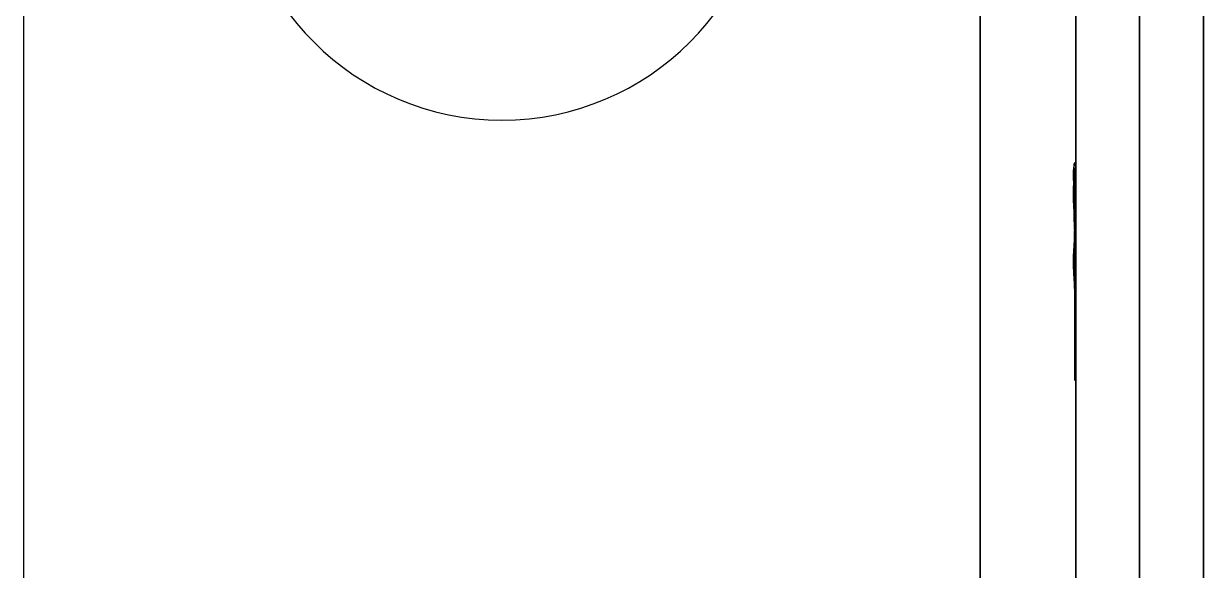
# Model space of a CAD drawing. Header units: millimetres. Extents: x -58 to 58, y -6 to 23.
# Drawn here: x 42.95 to 48.5, y 11.03 to 13.6 of the extents above; entities that cross this region are included whole.
import ezdxf

# ---------------------------------------------------------------- set-up
doc = ezdxf.new("R2010")
doc.units = ezdxf.units.MM
doc.header["$MEASUREMENT"] = 0
doc.layers.add('CL57_ASM', color=7, linetype='CONTINUOUS')

msp = doc.modelspace()

# ---------------------------------------------------------------- linework, layer by layer
at = {"layer": 'CL57_ASM'}
for p, q in [((48.5, 22, -65.7), (48.5, 2, -65.7)), ((48.5, 22, -1), (48.5, 0, -1)), ((48.5, 22, -1), (48.5, 0, -1)), ((48.5, 22, -65.7), (48.5, 2, -65.7)), ((48.5, 22, -65.7), (48.5, 2, -65.7)), ((48.5, 22, -1), (48.5, 0, -1)), ((48.5, 22, -1), (48.5, 0, -1)), ((48.5, 22, -65.7), (48.5, 2, -65.7)), ((48.5, 22, -65.7), (48.5, 2, -65.7)), ((48.5, 22, -1), (48.5, 0, -1)), ((48.5, 22, -1), (48.5, 0, -1)), ((48.5, 22, -65.7), (48.5, 2, -65.7)), ((48.5, 6.7, -44.9), (48.5, 18, -44.9)), ((48.5, 6.3, -58.4), (48.5, 18, -58.4)), ((48.5, 18, -37.7), (48.5, 6.3, -37.7)), ((48.5, 6.7, -57.9), (48.5, 18, -57.9)), ((48.5, 6.7, -44.9), (48.5, 18, -44.9)), ((48.5, 6.7, -57.9), (48.5, 18, -57.9)), ((48.5, 18, -37.7), (48.5, 6.3, -37.7)), ((48.5, 6.3, -58.4), (48.5, 18, -58.4)), ((48.5, 6.7, -44.9), (48.5, 18, -44.9)), ((48.5, 6.3, -58.4), (48.5, 18, -58.4)), ((48.5, 18, -37.7), (48.5, 6.3, -37.7)), ((48.5, 6.7, -57.9), (48.5, 18, -57.9)), ((48.5, 6.7, -44.9), (48.5, 18, -44.9)), ((48.5, 6.7, -57.9), (48.5, 18, -57.9)), ((48.5, 18, -37.7), (48.5, 6.3, -37.7)), ((48.5, 6.3, -58.4), (48.5, 18, -58.4)), ((48.5, 6.7, -44.9), (48.5, 18, -44.9)), ((48.5, 6.3, -58.4), (48.5, 18, -58.4)), ((48.5, 18, -37.7), (48.5, 6.3, -37.7)), ((48.5, 6.7, -57.9), (48.5, 18, -57.9)), ((48.5, 6.7, -44.9), (48.5, 18, -44.9)), ((48.5, 6.7, -57.9), (48.5, 18, -57.9)), ((48.5, 18, -37.7), (48.5, 6.3, -37.7)), ((48.5, 6.3, -58.4), (48.5, 18, -58.4)), ((48.5, 9.9, -46.225), (48.5, 17.5, -46.225)), ((48.5, 9.9, -46.225), (48.5, 17.5, -46.225)), ((48.5, 17.5, -56.575), (48.5, 9.9, -56.575)), ((48.5, 17.5, -56.575), (48.5, 9.9, -56.575)), ((48.5, 9.9, -46.225), (48.5, 17.5, -46.225)), ((48.5, 9.9, -46.225), (48.5, 17.5, -46.225)), ((48.5, 17.5, -56.575), (48.5, 9.9, -56.575)), ((48.5, 17.5, -56.575), (48.5, 9.9, -56.575)), ((48.5, 9.9, -46.225), (48.5, 17.5, -46.225)), ((48.5, 9.9, -46.225), (48.5, 17.5, -46.225)), ((48.5, 17.5, -56.575), (48.5, 9.9, -56.575)), ((48.5, 17.5, -56.575), (48.5, 9.9, -56.575)), ((48.2, 10.2, -46.525), (48.2, 17.2, -46.525)), ((48.2, 10.2, -46.525), (48.2, 17.2, -46.525)), ((48.2, 17.2, -56.275), (48.2, 10.2, -56.275)), ((48.2, 17.2, -56.275), (48.2, 10.2, -56.275)), ((48.2, 10.2, -46.525), (48.2, 17.2, -46.525)), ((48.2, 10.2, -46.525), (48.2, 17.2, -46.525)), ((48.2, 17.2, -56.275), (48.2, 10.2, -56.275)), ((48.2, 17.2, -56.275), (48.2, 10.2, -56.275)), ((48.2, 10.2, -46.525), (48.2, 17.2, -46.525)), ((48.2, 10.2, -46.525), (48.2, 17.2, -46.525)), ((48.2, 17.2, -56.275), (48.2, 10.2, -56.275)), ((48.2, 17.2, -56.275), (48.2, 10.2, -56.275)), ((42.95, 16.9, -2), (42.95, 6.7, -2)), ((42.95, 16.9, -11), (42.95, 6.7, -11)), ((42.95, 16.9, -2), (42.95, 6.7, -2)), ((42.95, 16.9, -11), (42.95, 6.7, -11)), ((42.95, 16.9, -2), (42.95, 6.7, -2)), ((42.95, 16.9, -11), (42.95, 6.7, -11)), ((42.95, 16.9, -2), (42.95, 6.7, -2)), ((42.95, 16.9, -11), (42.95, 6.7, -11)), ((42.95, 16.9, -2), (42.95, 6.7, -2)), ((42.95, 16.9, -11), (42.95, 6.7, -11)), ((42.95, 16.9, -2), (42.95, 6.7, -2)), ((42.95, 16.9, -11), (42.95, 6.7, -11)), ((47.45, 6.7, -2), (47.45, 16.9, -2)), ((47.45, 16.9, -11), (47.45, 6.7, -11)), ((47.45, 6.7, -2), (47.45, 16.9, -2)), ((47.45, 16.9, -11), (47.45, 6.7, -11)), ((47.45, 6.7, -2), (47.45, 16.9, -2)), ((47.45, 16.9, -11), (47.45, 6.7, -11)), ((47.45, 6.7, -2), (47.45, 16.9, -2)), ((47.45, 16.9, -11), (47.45, 6.7, -11)), ((47.45, 6.7, -2), (47.45, 16.9, -2)), ((47.45, 16.9, -11), (47.45, 6.7, -11)), ((47.45, 6.7, -2), (47.45, 16.9, -2)), ((47.45, 16.9, -11), (47.45, 6.7, -11)), ((47.9, 13.9, -44.4), (47.9, 6.7, -44.4)), ((47.9, 6.7, -37.7), (47.9, 13.9, -37.7)), ((47.9, 6.7, -37.7), (47.9, 13.9, -37.7)), ((47.9, 13.9, -44.4), (47.9, 6.7, -44.4)), ((47.9, 13.9, -44.4), (47.9, 6.7, -44.4)), ((47.9, 6.7, -37.7), (47.9, 13.9, -37.7)), ((47.9, 6.7, -37.7), (47.9, 13.9, -37.7)), ((47.9, 13.9, -44.4), (47.9, 6.7, -44.4)), ((47.9, 13.9, -44.4), (47.9, 6.7, -44.4)), ((47.9, 6.7, -37.7), (47.9, 13.9, -37.7)), ((47.9, 6.7, -37.7), (47.9, 13.9, -37.7)), ((47.9, 13.9, -44.4), (47.9, 6.7, -44.4)), ((47.895, 12.9242, -39.4995), (47.895, 12.9242, -39.6844)), ((47.895, 12.9242, -39.6844), (47.895, 11.9242, -39.6844)), ((47.895, 12.8216, -39.4408), (47.895, 12.9242, -39.4995)), ((47.895, 12.9242, -39.6844), (47.895, 11.9242, -39.6844)), ((47.895, 12.9242, -39.4995), (47.895, 12.9242, -39.6844)), ((47.895, 12.8216, -39.4408), (47.895, 12.9242, -39.4995)), ((47.895, 12.9242, -39.4995), (47.895, 12.9242, -39.6844)), ((47.895, 12.9242, -39.6844), (47.895, 11.9242, -39.6844)), ((47.895, 12.8216, -39.4408), (47.895, 12.9242, -39.4995)), ((47.895, 12.9242, -39.6844), (47.895, 11.9242, -39.6844)), ((47.895, 12.9242, -39.4995), (47.895, 12.9242, -39.6844)), ((47.895, 12.8216, -39.4408), (47.895, 12.9242, -39.4995)), ((47.895, 12.9242, -39.4995), (47.895, 12.9242, -39.6844)), ((47.895, 12.9242, -39.6844), (47.895, 11.9242, -39.6844)), ((47.895, 12.8216, -39.4408), (47.895, 12.9242, -39.4995)), ((47.895, 12.9242, -39.6844), (47.895, 11.9242, -39.6844)), ((47.895, 12.9242, -39.4995), (47.895, 12.9242, -39.6844)), ((47.895, 12.8216, -39.4408), (47.895, 12.9242, -39.4995)), ((47.895, 11.9242, -39.5947), (47.895, 12.8216, -39.5947)), ((47.895, 12.8216, -39.5947), (47.895, 12.8216, -39.4408)), ((47.895, 12.8216, -39.5947), (47.895, 12.8216, -39.4408)), ((47.895, 11.9242, -39.5947), (47.895, 12.8216, -39.5947)), ((47.895, 11.9242, -39.5947), (47.895, 12.8216, -39.5947)), ((47.895, 12.8216, -39.5947), (47.895, 12.8216, -39.4408)), ((47.895, 12.8216, -39.5947), (47.895, 12.8216, -39.4408)), ((47.895, 11.9242, -39.5947), (47.895, 12.8216, -39.5947)), ((47.895, 11.9242, -39.5947), (47.895, 12.8216, -39.5947)), ((47.895, 12.8216, -39.5947), (47.895, 12.8216, -39.4408)), ((47.895, 12.8216, -39.5947), (47.895, 12.8216, -39.4408)), ((47.895, 11.9242, -39.5947), (47.895, 12.8216, -39.5947)), ((47.895, 12.6165, -42.1075), (47.895, 12.6165, -42.0178)), ((47.895, 12.6165, -42.1075), (47.895, 12.6165, -42.0178)), ((47.895, 12.6165, -42.1075), (47.895, 12.6165, -42.0178)), ((47.895, 12.6165, -42.1075), (47.895, 12.6165, -42.0178)), ((47.895, 12.6165, -42.1075), (47.895, 12.6165, -42.0178)), ((47.895, 12.6165, -42.1075), (47.895, 12.6165, -42.0178)), ((47.895, 11.9242, -41.9793), (47.895, 12.338, -42.3671)), ((47.895, 11.9242, -41.9793), (47.895, 12.338, -42.3671)), ((47.895, 11.9242, -41.9793), (47.895, 12.338, -42.3671)), ((47.895, 11.9242, -41.9793), (47.895, 12.338, -42.3671)), ((47.895, 11.9242, -41.9793), (47.895, 12.338, -42.3671)), ((47.895, 11.9242, -41.9793), (47.895, 12.338, -42.3671)), ((47.895, 12.2937, -42.4437), (47.895, 12.0267, -42.1935)), ((47.895, 12.2937, -42.4437), (47.895, 12.0267, -42.1935)), ((47.895, 12.2937, -42.4437), (47.895, 12.0267, -42.1935)), ((47.895, 12.2937, -42.4437), (47.895, 12.0267, -42.1935)), ((47.895, 12.2937, -42.4437), (47.895, 12.0267, -42.1935)), ((47.895, 12.2937, -42.4437), (47.895, 12.0267, -42.1935)), ((47.895, 12.0267, -42.1935), (47.895, 12.0267, -42.6588)), ((47.895, 12.0267, -42.6588), (47.895, 11.9242, -42.6588)), ((47.895, 12.0267, -42.6588), (47.895, 11.9242, -42.6588)), ((47.895, 12.0267, -42.1935), (47.895, 12.0267, -42.6588)), ((47.895, 12.0267, -42.1935), (47.895, 12.0267, -42.6588)), ((47.895, 12.0267, -42.6588), (47.895, 11.9242, -42.6588)), ((47.895, 12.0267, -42.6588), (47.895, 11.9242, -42.6588)), ((47.895, 12.0267, -42.1935), (47.895, 12.0267, -42.6588)), ((47.895, 12.0267, -42.1935), (47.895, 12.0267, -42.6588)), ((47.895, 12.0267, -42.6588), (47.895, 11.9242, -42.6588)), ((47.895, 12.0267, -42.6588), (47.895, 11.9242, -42.6588)), ((47.895, 12.0267, -42.1935), (47.895, 12.0267, -42.6588)), ((47.895, 11.9242, -39.6844), (47.895, 11.9242, -39.5947)), ((47.895, 11.9242, -42.6588), (47.895, 11.9242, -41.9793)), ((47.895, 11.9242, -39.6844), (47.895, 11.9242, -39.5947)), ((47.895, 11.9242, -42.6588), (47.895, 11.9242, -41.9793)), ((47.895, 11.9242, -39.6844), (47.895, 11.9242, -39.5947)), ((47.895, 11.9242, -42.6588), (47.895, 11.9242, -41.9793)), ((47.895, 11.9242, -39.6844), (47.895, 11.9242, -39.5947)), ((47.895, 11.9242, -42.6588), (47.895, 11.9242, -41.9793)), ((47.895, 11.9242, -39.6844), (47.895, 11.9242, -39.5947)), ((47.895, 11.9242, -42.6588), (47.895, 11.9242, -41.9793)), ((47.895, 11.9242, -39.6844), (47.895, 11.9242, -39.5947)), ((47.895, 11.9242, -42.6588), (47.895, 11.9242, -41.9793))]:
    msp.add_line(p, q, dxfattribs=at)
for centre, start in [((45.2, 14.4, -1.25), 0), ((45.2, 14.4, -1.25), 0), ((45.2, 14.4, -1.25), 0), ((45.2, 14.4, -1.25), 0), ((45.2, 14.4, -1.25), 0), ((45.2, 14.4, -1.25), 0), ((45.2, 14.4, -1), 180), ((45.2, 14.4), 180), ((45.2, 14.4, -1), 180), ((45.2, 14.4), 180), ((45.2, 14.4, -2), 180), ((45.2, 14.4, -2), 180), ((45.2, 14.4, -1.25), 180), ((45.2, 14.4, -1.25), 180), ((45.2, 14.4, -1), 180), ((45.2, 14.4), 180), ((45.2, 14.4, -1), 180), ((45.2, 14.4), 180), ((45.2, 14.4, -2), 180), ((45.2, 14.4, -2), 180), ((45.2, 14.4, -1.25), 180), ((45.2, 14.4, -1.25), 180), ((45.2, 14.4, -1), 180), ((45.2, 14.4), 180), ((45.2, 14.4, -1), 180), ((45.2, 14.4), 180), ((45.2, 14.4, -2), 180), ((45.2, 14.4, -2), 180), ((45.2, 14.4, -1.25), 180), ((45.2, 14.4, -1.25), 180)]:
    msp.add_arc(centre, 1.25, start, 0, dxfattribs=at)
for points, knots in [([(47.895, 12.9498, -42.3439), (47.8923, 12.9499, -42.432), (47.8873, 12.9208, -42.5024), (47.89, 12.8686, -42.5556), (47.8873, 12.8175, -42.6099), (47.8923, 12.7461, -42.6424), (47.895, 12.6525, -42.646)], [0, 0, 0, 0, 0.5, 0.5, 0.5, 1, 1, 1, 1]), ([(47.895, 12.9498, -42.3439), (47.8923, 12.9499, -42.432), (47.8873, 12.9208, -42.5024), (47.89, 12.8686, -42.5556), (47.8873, 12.8175, -42.6099), (47.8923, 12.7461, -42.6424), (47.895, 12.6525, -42.646)], [0, 0, 0, 0, 0.5, 0.5, 0.5, 1, 1, 1, 1]), ([(47.895, 12.9498, -42.3439), (47.8923, 12.9499, -42.432), (47.8873, 12.9208, -42.5024), (47.89, 12.8686, -42.5556), (47.8873, 12.8175, -42.6099), (47.8923, 12.7461, -42.6424), (47.895, 12.6525, -42.646)], [0, 0, 0, 0, 0.5, 0.5, 0.5, 1, 1, 1, 1]), ([(47.895, 12.9498, -42.3439), (47.8923, 12.9499, -42.432), (47.8873, 12.9208, -42.5024), (47.89, 12.8686, -42.5556), (47.8873, 12.8175, -42.6099), (47.8923, 12.7461, -42.6424), (47.895, 12.6525, -42.646)], [0, 0, 0, 0, 0.5, 0.5, 0.5, 1, 1, 1, 1]), ([(47.895, 12.9498, -42.3439), (47.8923, 12.9499, -42.432), (47.8873, 12.9208, -42.5024), (47.89, 12.8686, -42.5556), (47.8873, 12.8175, -42.6099), (47.8923, 12.7461, -42.6424), (47.895, 12.6525, -42.646)], [0, 0, 0, 0, 0.5, 0.5, 0.5, 1, 1, 1, 1]), ([(47.895, 12.9498, -42.3439), (47.8923, 12.9499, -42.432), (47.8873, 12.9208, -42.5024), (47.89, 12.8686, -42.5556), (47.8873, 12.8175, -42.6099), (47.8923, 12.7461, -42.6424), (47.895, 12.6525, -42.646)], [0, 0, 0, 0, 0.5, 0.5, 0.5, 1, 1, 1, 1]), ([(47.895, 12.6165, -42.0178), (47.8923, 12.7169, -42.0214), (47.8873, 12.7952, -42.0548), (47.89, 12.8534, -42.1119), (47.8873, 12.913, -42.1679), (47.8923, 12.9481, -42.2448), (47.895, 12.9498, -42.3439)], [0, 0, 0, 0, 0.5, 0.5, 0.5, 1, 1, 1, 1]), ([(47.895, 12.6165, -42.0178), (47.8923, 12.7169, -42.0214), (47.8873, 12.7952, -42.0548), (47.89, 12.8534, -42.1119), (47.8873, 12.913, -42.1679), (47.8923, 12.9481, -42.2448), (47.895, 12.9498, -42.3439)], [0, 0, 0, 0, 0.5, 0.5, 0.5, 1, 1, 1, 1]), ([(47.895, 12.6165, -42.0178), (47.8923, 12.7169, -42.0214), (47.8873, 12.7952, -42.0548), (47.89, 12.8534, -42.1119), (47.8873, 12.913, -42.1679), (47.8923, 12.9481, -42.2448), (47.895, 12.9498, -42.3439)], [0, 0, 0, 0, 0.5, 0.5, 0.5, 1, 1, 1, 1]), ([(47.895, 12.6165, -42.0178), (47.8923, 12.7169, -42.0214), (47.8873, 12.7952, -42.0548), (47.89, 12.8534, -42.1119), (47.8873, 12.913, -42.1679), (47.8923, 12.9481, -42.2448), (47.895, 12.9498, -42.3439)], [0, 0, 0, 0, 0.5, 0.5, 0.5, 1, 1, 1, 1]), ([(47.895, 12.6165, -42.0178), (47.8923, 12.7169, -42.0214), (47.8873, 12.7952, -42.0548), (47.89, 12.8534, -42.1119), (47.8873, 12.913, -42.1679), (47.8923, 12.9481, -42.2448), (47.895, 12.9498, -42.3439)], [0, 0, 0, 0, 0.5, 0.5, 0.5, 1, 1, 1, 1]), ([(47.895, 12.6165, -42.0178), (47.8923, 12.7169, -42.0214), (47.8873, 12.7952, -42.0548), (47.89, 12.8534, -42.1119), (47.8873, 12.913, -42.1679), (47.8923, 12.9481, -42.2448), (47.895, 12.9498, -42.3439)], [0, 0, 0, 0, 0.5, 0.5, 0.5, 1, 1, 1, 1]), ([(47.895, 12.6445, -42.5562), (47.8942, 12.6842, -42.5539), (47.8925, 12.7188, -42.5438), (47.89, 12.7481, -42.526), (47.8853, 12.8085, -42.4889), (47.8936, 12.8446, -42.4239), (47.895, 12.8472, -42.3393)], [0, 0, 0, 0, 0.333333, 0.333333, 0.333333, 1, 1, 1, 1]), ([(47.895, 12.8472, -42.3393), (47.8942, 12.8464, -42.2937), (47.8925, 12.8364, -42.2543), (47.89, 12.8174, -42.2209), (47.8853, 12.7768, -42.1527), (47.8936, 12.7052, -42.1122), (47.895, 12.6165, -42.1075)], [0, 0, 0, 0, 0.333333, 0.333333, 0.333333, 1, 1, 1, 1]), ([(47.895, 12.6445, -42.5562), (47.8942, 12.6842, -42.5539), (47.8925, 12.7188, -42.5438), (47.89, 12.7481, -42.526), (47.8853, 12.8085, -42.4889), (47.8936, 12.8446, -42.4239), (47.895, 12.8472, -42.3393)], [0, 0, 0, 0, 0.333333, 0.333333, 0.333333, 1, 1, 1, 1]), ([(47.895, 12.8472, -42.3393), (47.8942, 12.8464, -42.2937), (47.8925, 12.8364, -42.2543), (47.89, 12.8174, -42.2209), (47.8853, 12.7768, -42.1527), (47.8936, 12.7052, -42.1122), (47.895, 12.6165, -42.1075)], [0, 0, 0, 0, 0.333333, 0.333333, 0.333333, 1, 1, 1, 1]), ([(47.895, 12.6445, -42.5562), (47.8942, 12.6842, -42.5539), (47.8925, 12.7188, -42.5438), (47.89, 12.7481, -42.526), (47.8853, 12.8085, -42.4889), (47.8936, 12.8446, -42.4239), (47.895, 12.8472, -42.3393)], [0, 0, 0, 0, 0.333333, 0.333333, 0.333333, 1, 1, 1, 1]), ([(47.895, 12.8472, -42.3393), (47.8942, 12.8464, -42.2937), (47.8925, 12.8364, -42.2543), (47.89, 12.8174, -42.2209), (47.8853, 12.7768, -42.1527), (47.8936, 12.7052, -42.1122), (47.895, 12.6165, -42.1075)], [0, 0, 0, 0, 0.333333, 0.333333, 0.333333, 1, 1, 1, 1]), ([(47.895, 12.6445, -42.5562), (47.8942, 12.6842, -42.5539), (47.8925, 12.7188, -42.5438), (47.89, 12.7481, -42.526), (47.8853, 12.8085, -42.4889), (47.8936, 12.8446, -42.4239), (47.895, 12.8472, -42.3393)], [0, 0, 0, 0, 0.333333, 0.333333, 0.333333, 1, 1, 1, 1]), ([(47.895, 12.8472, -42.3393), (47.8942, 12.8464, -42.2937), (47.8925, 12.8364, -42.2543), (47.89, 12.8174, -42.2209), (47.8853, 12.7768, -42.1527), (47.8936, 12.7052, -42.1122), (47.895, 12.6165, -42.1075)], [0, 0, 0, 0, 0.333333, 0.333333, 0.333333, 1, 1, 1, 1]), ([(47.895, 12.6445, -42.5562), (47.8942, 12.6842, -42.5539), (47.8925, 12.7188, -42.5438), (47.89, 12.7481, -42.526), (47.8853, 12.8085, -42.4889), (47.8936, 12.8446, -42.4239), (47.895, 12.8472, -42.3393)], [0, 0, 0, 0, 0.333333, 0.333333, 0.333333, 1, 1, 1, 1]), ([(47.895, 12.8472, -42.3393), (47.8942, 12.8464, -42.2937), (47.8925, 12.8364, -42.2543), (47.89, 12.8174, -42.2209), (47.8853, 12.7768, -42.1527), (47.8936, 12.7052, -42.1122), (47.895, 12.6165, -42.1075)], [0, 0, 0, 0, 0.333333, 0.333333, 0.333333, 1, 1, 1, 1]), ([(47.895, 12.6445, -42.5562), (47.8942, 12.6842, -42.5539), (47.8925, 12.7188, -42.5438), (47.89, 12.7481, -42.526), (47.8853, 12.8085, -42.4889), (47.8936, 12.8446, -42.4239), (47.895, 12.8472, -42.3393)], [0, 0, 0, 0, 0.333333, 0.333333, 0.333333, 1, 1, 1, 1]), ([(47.895, 12.8472, -42.3393), (47.8942, 12.8464, -42.2937), (47.8925, 12.8364, -42.2543), (47.89, 12.8174, -42.2209), (47.8853, 12.7768, -42.1527), (47.8936, 12.7052, -42.1122), (47.895, 12.6165, -42.1075)], [0, 0, 0, 0, 0.333333, 0.333333, 0.333333, 1, 1, 1, 1]), ([(47.895, 12.6525, -42.646), (47.8942, 12.6093, -42.6464), (47.8925, 12.5674, -42.6379), (47.89, 12.5268, -42.6206), (47.8853, 12.446, -42.5824), (47.8936, 12.3693, -42.5166), (47.895, 12.2937, -42.4437)], [0, 0, 0, 0, 0.333333, 0.333333, 0.333333, 1, 1, 1, 1]), ([(47.895, 12.6525, -42.646), (47.8942, 12.6093, -42.6464), (47.8925, 12.5674, -42.6379), (47.89, 12.5268, -42.6206), (47.8853, 12.446, -42.5824), (47.8936, 12.3693, -42.5166), (47.895, 12.2937, -42.4437)], [0, 0, 0, 0, 0.333333, 0.333333, 0.333333, 1, 1, 1, 1]), ([(47.895, 12.6525, -42.646), (47.8942, 12.6093, -42.6464), (47.8925, 12.5674, -42.6379), (47.89, 12.5268, -42.6206), (47.8853, 12.446, -42.5824), (47.8936, 12.3693, -42.5166), (47.895, 12.2937, -42.4437)], [0, 0, 0, 0, 0.333333, 0.333333, 0.333333, 1, 1, 1, 1]), ([(47.895, 12.6525, -42.646), (47.8942, 12.6093, -42.6464), (47.8925, 12.5674, -42.6379), (47.89, 12.5268, -42.6206), (47.8853, 12.446, -42.5824), (47.8936, 12.3693, -42.5166), (47.895, 12.2937, -42.4437)], [0, 0, 0, 0, 0.333333, 0.333333, 0.333333, 1, 1, 1, 1]), ([(47.895, 12.6525, -42.646), (47.8942, 12.6093, -42.6464), (47.8925, 12.5674, -42.6379), (47.89, 12.5268, -42.6206), (47.8853, 12.446, -42.5824), (47.8936, 12.3693, -42.5166), (47.895, 12.2937, -42.4437)], [0, 0, 0, 0, 0.333333, 0.333333, 0.333333, 1, 1, 1, 1]), ([(47.895, 12.6525, -42.646), (47.8942, 12.6093, -42.6464), (47.8925, 12.5674, -42.6379), (47.89, 12.5268, -42.6206), (47.8853, 12.446, -42.5824), (47.8936, 12.3693, -42.5166), (47.895, 12.2937, -42.4437)], [0, 0, 0, 0, 0.333333, 0.333333, 0.333333, 1, 1, 1, 1]), ([(47.895, 12.338, -42.3671), (47.8942, 12.37, -42.3994), (47.8925, 12.4023, -42.4291), (47.89, 12.4348, -42.4564), (47.8853, 12.4986, -42.5148), (47.8936, 12.5661, -42.5552), (47.895, 12.6445, -42.5562)], [0, 0, 0, 0, 0.333333, 0.333333, 0.333333, 1, 1, 1, 1]), ([(47.895, 12.338, -42.3671), (47.8942, 12.37, -42.3994), (47.8925, 12.4023, -42.4291), (47.89, 12.4348, -42.4564), (47.8853, 12.4986, -42.5148), (47.8936, 12.5661, -42.5552), (47.895, 12.6445, -42.5562)], [0, 0, 0, 0, 0.333333, 0.333333, 0.333333, 1, 1, 1, 1]), ([(47.895, 12.338, -42.3671), (47.8942, 12.37, -42.3994), (47.8925, 12.4023, -42.4291), (47.89, 12.4348, -42.4564), (47.8853, 12.4986, -42.5148), (47.8936, 12.5661, -42.5552), (47.895, 12.6445, -42.5562)], [0, 0, 0, 0, 0.333333, 0.333333, 0.333333, 1, 1, 1, 1]), ([(47.895, 12.338, -42.3671), (47.8942, 12.37, -42.3994), (47.8925, 12.4023, -42.4291), (47.89, 12.4348, -42.4564), (47.8853, 12.4986, -42.5148), (47.8936, 12.5661, -42.5552), (47.895, 12.6445, -42.5562)], [0, 0, 0, 0, 0.333333, 0.333333, 0.333333, 1, 1, 1, 1]), ([(47.895, 12.338, -42.3671), (47.8942, 12.37, -42.3994), (47.8925, 12.4023, -42.4291), (47.89, 12.4348, -42.4564), (47.8853, 12.4986, -42.5148), (47.8936, 12.5661, -42.5552), (47.895, 12.6445, -42.5562)], [0, 0, 0, 0, 0.333333, 0.333333, 0.333333, 1, 1, 1, 1]), ([(47.895, 12.338, -42.3671), (47.8942, 12.37, -42.3994), (47.8925, 12.4023, -42.4291), (47.89, 12.4348, -42.4564), (47.8853, 12.4986, -42.5148), (47.8936, 12.5661, -42.5552), (47.895, 12.6445, -42.5562)], [0, 0, 0, 0, 0.333333, 0.333333, 0.333333, 1, 1, 1, 1])]:
    msp.add_open_spline(points, degree=3, knots=knots, dxfattribs=at)

doc.saveas('drawing.dxf')
